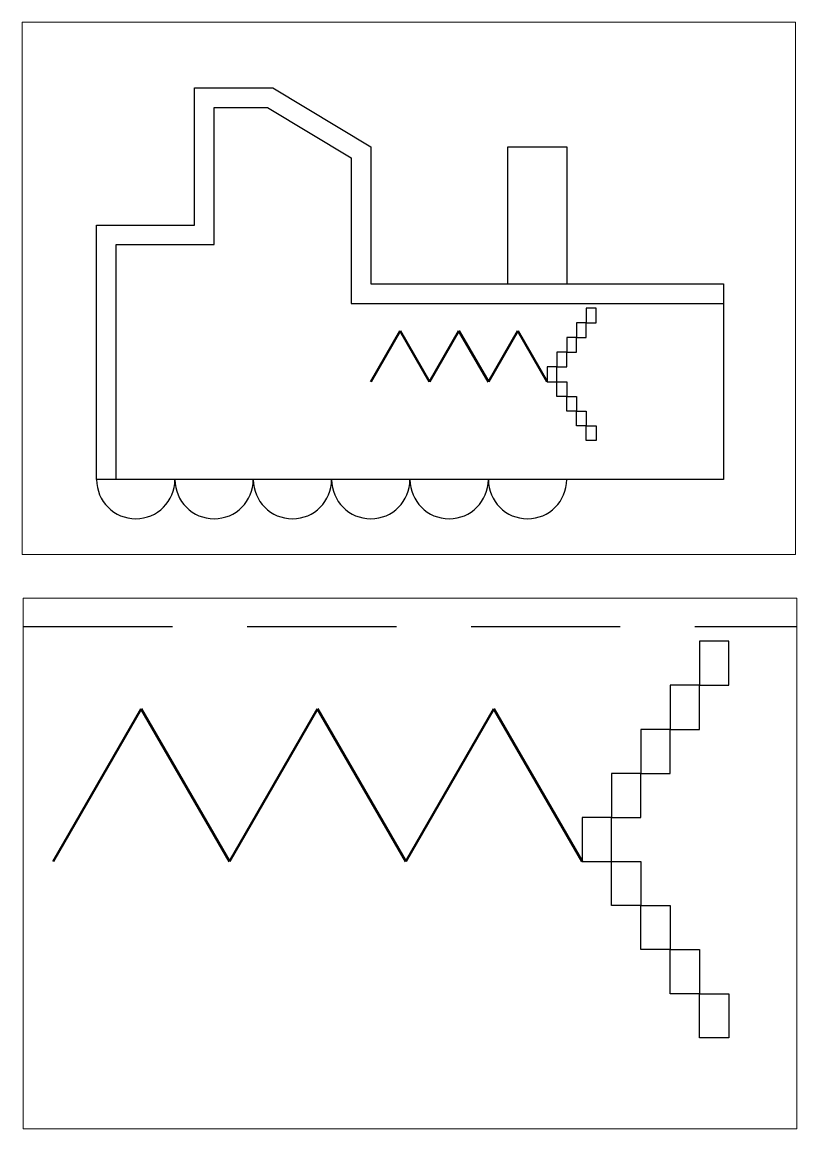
# Paper-space layout 'Layout1' of a CAD drawing. Header units: millimetres. Extents: x 11 to 142, y 2 to 191.
# The model-space entities are those that its viewports show. They can reach past a viewport. Long polylines and large blocks are cut down to what shows.
import ezdxf

# ---------------------------------------------------------------- set-up
doc = ezdxf.new("R2010")
doc.units = ezdxf.units.MM
doc.header["$LTSCALE"] = 0.2
doc.linetypes.add('DASHDOT', pattern=[25.4, 12.7, -6.35, 0, -6.35])
doc.linetypes.add('DASHED', pattern=[19.05, 12.7, -6.35])
doc.layers.add('Bold', color=3, linetype='Continuous', lineweight=50)
doc.layers.add('Dashed', color=1, linetype='DASHED')
doc.layers.add('DashedDot', color=5, linetype='DASHDOT')

msp = doc.modelspace()

# ---------------------------------------------------------------- linework, layer by layer
for p, q in [((3400, 1200), (3400, 200)), ((3400, 200), (200, 200))]:
    msp.add_line(p, q)
msp.add_lwpolyline([(200, 200), (200, 1500), (700, 1500), (700, 2200), (1100, 2200), (1600, 1900), (1600, 1200), (3400, 1200)])
for points in [[(2700, 1000), (2750, 1000), (2750, 1075), (2700, 1075)], [(2650, 925), (2700, 925), (2700, 1000), (2650, 1000)], [(2600, 850), (2650, 850), (2650, 925), (2600, 925)], [(2550, 775), (2600, 775), (2600, 850), (2550, 850)], [(2500, 700), (2550, 700), (2550, 775), (2500, 775)], [(2550, 700), (2600, 700), (2600, 625), (2550, 625)], [(2600, 625), (2650, 625), (2650, 550), (2600, 550)], [(2650, 550), (2700, 550), (2700, 475), (2650, 475)], [(2700, 475), (2750, 475), (2750, 400), (2700, 400)]]:
    msp.add_lwpolyline(points, close=True)
for centre in [(400, 200), (800, 200), (1200, 200), (1600, 200), (2000, 200), (2400, 200)]:
    msp.add_arc(centre, 200, 180, 0)
at = {"layer": 'Bold'}
for p, q in [((1600, 700), (1750, 959.8)), ((1750, 959.8), (1900, 700)), ((1900, 700), (2050, 959.8)), ((2050, 959.8), (2200, 700)), ((2200, 700), (2350, 959.8)), ((2350, 959.8), (2500, 700))]:
    msp.add_line(p, q, dxfattribs=at)
at = {"layer": 'Dashed'}
msp.add_lwpolyline([(300, 200), (300, 1400), (800, 1400), (800, 2100), (1072.3, 2100), (1500, 1843.4), (1500, 1100), (3400, 1100)], dxfattribs=at)
at = {"layer": 'DashedDot'}
for p, q in [((2300, 1200), (2300, 1900)), ((2300, 1900), (2600, 1900)), ((2600, 1900), (2600, 1200))]:
    msp.add_line(p, q, dxfattribs=at)

psp = doc.layouts.get("Layout1")

# ---------------------------------------------------------------- viewports
at = {"layer": '0'}
psp.add_viewport(center=(76.32, 145.36), size=(131.6, 90.6392), view_center_point=(1794.09, 1176.29), view_height=2719.1746, dxfattribs=at)
psp.add_viewport(center=(76.53, 47.46), size=(131.64, 90.3105), view_center_point=(2207.31, 696.56), view_height=903.1049, status=3, dxfattribs=at)

doc.saveas('drawing.dxf')
